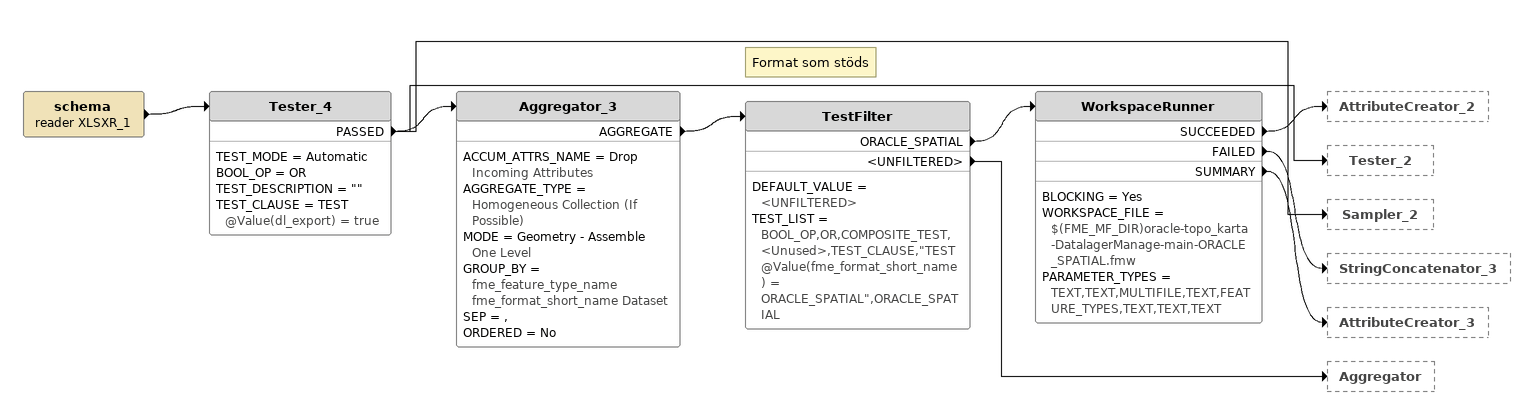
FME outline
schema (reader XLSXR_1)
    -> Tester_4
Tester_4
    TEST_MODE = Automatic
    BOOL_OP = OR
    TEST_DESCRIPTION = ""
    TEST_CLAUSE = TEST @Value(dl_export) = true
    PASSED -> Tester_2
    PASSED -> Aggregator_3
    PASSED -> Sampler_2
Aggregator_3
    ACCUM_ATTRS_NAME = Drop Incoming Attributes
    AGGREGATE_TYPE = Homogeneous Collection (If Possible)
    MODE = Geometry - Assemble One Level
    GROUP_BY = fme_feature_type_name fme_format_short_name Dataset
    SEP = ,
    ORDERED = No
    AGGREGATE -> TestFilter
Note: Format som stöds
TestFilter
    DEFAULT_VALUE = <UNFILTERED>
    TEST_LIST = BOOL_OP,OR,COMPOSITE_TEST,<Unused>,TEST_CLAUSE,"TEST @Value(fme_format_short_name) = ORACLE_SPATIAL",ORACLE_SPATIAL
    ORACLE_SPATIAL -> WorkspaceRunner
    <UNFILTERED> -> Aggregator
WorkspaceRunner
    BLOCKING = Yes
    WORKSPACE_FILE = $(FME_MF_DIR)oracle-topo_karta-DatalagerManage-main-ORACLE_SPATIAL.fmw
    PARAMETER_TYPES = TEXT,TEXT,MULTIFILE,TEXT,FEATURE_TYPES,TEXT,TEXT,TEXT
    SUCCEEDED -> AttributeCreator_2
    FAILED -> StringConcatenator_3
    SUMMARY -> AttributeCreator_3
